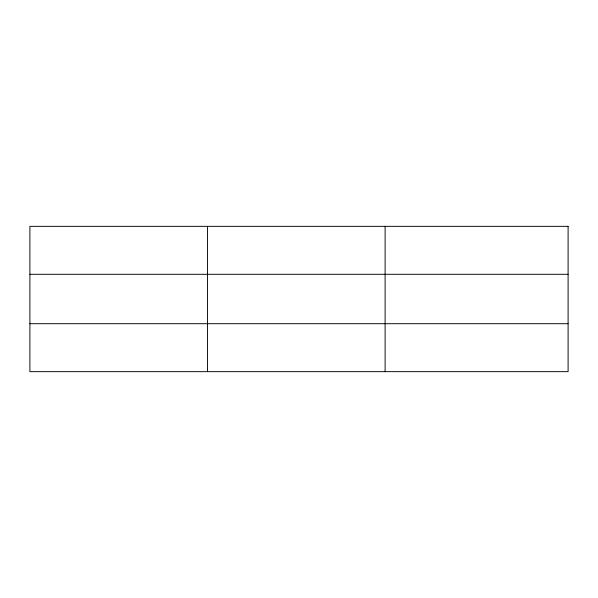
<?xml version="1.0" encoding="UTF-8"?>
<svg xmlns="http://www.w3.org/2000/svg" width="598" height="598" viewBox="0 0 598 598"><rect width="100%" height="100%" fill="white"/><g stroke="black" fill="none" stroke-linecap="round" stroke-linejoin="round"><path stroke-width="0.9" d="M29.9 274.295L568.1 274.295M29.9 323.705L568.1 323.705M385.112 226.343L385.112 371.657M207.506 226.343L207.506 371.657M568.1 226.343L29.9 226.343L29.9 371.657L568.1 371.657L568.1 226.343"/></g></svg>
